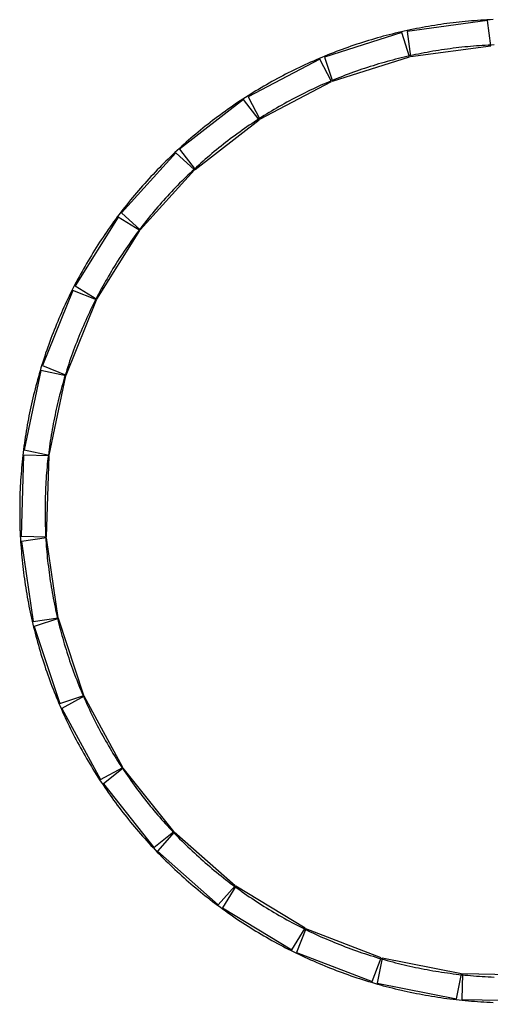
# Model space of a CAD drawing. Header units: metres. Extents: x -62 to 62, y -62 to 62.
# Drawn here: x -61.9 to -2.6, y -61.9 to 61.9 of the extents above; entities that cross this region are included whole.
import ezdxf

# ---------------------------------------------------------------- set-up
doc = ezdxf.new("R2010")
doc.units = ezdxf.units.M

msp = doc.modelspace()

# ---------------------------------------------------------------- linework, layer by layer
at = {"color": 3}
for p, q in [((-2.33, 61.87), (-2.72, 61.85)), ((-12.36, 60.66), (-12.75, 60.58)), ((-11.98, 60.74), (-12.36, 60.66)), ((-11.6, 60.81), (-11.98, 60.74)), ((-11.22, 60.89), (-11.6, 60.81)), ((-10.84, 60.96), (-11.22, 60.89)), ((-10.45, 61.02), (-10.84, 60.96)), ((-10.07, 61.09), (-10.45, 61.02)), ((-9.68, 61.15), (-10.07, 61.09)), ((-9.3, 61.21), (-9.68, 61.15)), ((-8.92, 61.27), (-9.3, 61.21)), ((-8.53, 61.32), (-8.92, 61.27)), ((-8.15, 61.37), (-8.53, 61.32)), ((-7.76, 61.42), (-8.15, 61.37)), ((-7.37, 61.47), (-7.76, 61.42)), ((-6.99, 61.52), (-7.37, 61.47)), ((-6.6, 61.56), (-6.99, 61.52)), ((-6.21, 61.6), (-6.6, 61.56)), ((-5.83, 61.64), (-6.21, 61.6)), ((-5.44, 61.67), (-5.83, 61.64)), ((-5.05, 61.7), (-5.44, 61.67)), ((-4.66, 61.73), (-5.05, 61.7)), ((-4.28, 61.76), (-4.66, 61.73)), ((-3.89, 61.79), (-4.28, 61.76)), ((-3.5, 61.81), (-3.89, 61.79)), ((-3.11, 61.83), (-3.5, 61.81)), ((-2.72, 61.85), (-3.11, 61.83)), ((-17.27, 59.45), (-17.65, 59.34)), ((-16.9, 59.56), (-17.27, 59.45)), ((-16.52, 59.66), (-16.9, 59.56)), ((-16.15, 59.77), (-16.52, 59.66)), ((-15.77, 59.87), (-16.15, 59.77)), ((-15.4, 59.97), (-15.77, 59.87)), ((-15.02, 60.06), (-15.4, 59.97)), ((-14.64, 60.15), (-15.02, 60.06)), ((-14.26, 60.25), (-14.64, 60.15)), ((-13.88, 60.33), (-14.26, 60.25)), ((-13.51, 60.42), (-13.88, 60.33)), ((-13.13, 60.5), (-13.51, 60.42)), ((-12.75, 60.58), (-13.13, 60.5)), ((-20.97, 58.25), (-21.34, 58.12)), ((-20.61, 58.38), (-20.97, 58.25)), ((-20.24, 58.51), (-20.61, 58.38)), ((-19.87, 58.64), (-20.24, 58.51)), ((-19.5, 58.76), (-19.87, 58.64)), ((-19.13, 58.88), (-19.5, 58.76)), ((-18.76, 59), (-19.13, 58.88)), ((-18.39, 59.12), (-18.76, 59)), ((-18.02, 59.23), (-18.39, 59.12)), ((-17.65, 59.34), (-18.02, 59.23)), ((-24.23, 56.97), (-24.59, 56.82)), ((-23.87, 57.12), (-24.23, 56.97)), ((-23.51, 57.27), (-23.87, 57.12)), ((-23.15, 57.42), (-23.51, 57.27)), ((-22.79, 57.56), (-23.15, 57.42)), ((-22.43, 57.71), (-22.79, 57.56)), ((-22.07, 57.85), (-22.43, 57.71)), ((-21.7, 57.98), (-22.07, 57.85)), ((-21.34, 58.12), (-21.7, 57.98)), ((-27.06, 55.68), (-27.41, 55.51)), ((-26.71, 55.85), (-27.06, 55.68)), ((-26.36, 56.02), (-26.71, 55.85)), ((-26.01, 56.18), (-26.36, 56.02)), ((-25.65, 56.35), (-26.01, 56.18)), ((-25.3, 56.51), (-25.65, 56.35)), ((-24.94, 56.66), (-25.3, 56.51)), ((-24.59, 56.82), (-24.94, 56.66)), ((-29.14, 54.62), (-29.48, 54.44)), ((-28.8, 54.81), (-29.14, 54.62)), ((-28.45, 54.99), (-28.8, 54.81)), ((-28.11, 55.16), (-28.45, 54.99)), ((-27.76, 55.34), (-28.11, 55.16)), ((-27.41, 55.51), (-27.76, 55.34)), ((-31.52, 53.29), (-31.85, 53.09)), ((-31.18, 53.49), (-31.52, 53.29)), ((-30.84, 53.68), (-31.18, 53.49)), ((-30.51, 53.87), (-30.84, 53.68)), ((-30.17, 54.06), (-30.51, 53.87)), ((-29.83, 54.25), (-30.17, 54.06)), ((-29.48, 54.44), (-29.83, 54.25)), ((-33.5, 52.06), (-33.83, 51.85)), ((-33.17, 52.27), (-33.5, 52.06)), ((-32.84, 52.48), (-33.17, 52.27)), ((-32.51, 52.69), (-32.84, 52.48)), ((-32.18, 52.89), (-32.51, 52.69)), ((-31.85, 53.09), (-32.18, 52.89)), ((-35.44, 50.76), (-35.76, 50.54)), ((-35.12, 50.99), (-35.44, 50.76)), ((-34.8, 51.21), (-35.12, 50.99)), ((-34.48, 51.42), (-34.8, 51.21)), ((-34.15, 51.64), (-34.48, 51.42)), ((-33.83, 51.85), (-34.15, 51.64)), ((-37.02, 49.63), (-37.33, 49.39)), ((-36.7, 49.86), (-37.02, 49.63)), ((-36.39, 50.09), (-36.7, 49.86)), ((-36.07, 50.31), (-36.39, 50.09)), ((-35.76, 50.54), (-36.07, 50.31)), ((-38.56, 48.44), (-38.86, 48.2)), ((-38.25, 48.68), (-38.56, 48.44)), ((-37.95, 48.92), (-38.25, 48.68)), ((-37.64, 49.16), (-37.95, 48.92)), ((-37.33, 49.39), (-37.64, 49.16)), ((-40.06, 47.2), (-40.36, 46.95)), ((-39.76, 47.45), (-40.06, 47.2)), ((-39.46, 47.7), (-39.76, 47.45)), ((-39.16, 47.95), (-39.46, 47.7)), ((-38.86, 48.2), (-39.16, 47.95)), ((-41.52, 45.92), (-41.81, 45.66)), ((-41.23, 46.18), (-41.52, 45.92)), ((-40.94, 46.44), (-41.23, 46.18)), ((-40.65, 46.7), (-40.94, 46.44)), ((-40.36, 46.95), (-40.65, 46.7)), ((-42.94, 44.59), (-43.22, 44.32)), ((-42.66, 44.86), (-42.94, 44.59)), ((-42.38, 45.13), (-42.66, 44.86)), ((-42.1, 45.4), (-42.38, 45.13)), ((-41.81, 45.66), (-42.1, 45.4)), ((-44.05, 43.5), (-44.32, 43.22)), ((-43.78, 43.78), (-44.05, 43.5)), ((-43.5, 44.05), (-43.78, 43.78)), ((-43.22, 44.32), (-43.5, 44.05)), ((-45.4, 42.1), (-45.66, 41.81)), ((-45.13, 42.38), (-45.4, 42.1)), ((-44.86, 42.66), (-45.13, 42.38)), ((-44.59, 42.94), (-44.86, 42.66)), ((-44.32, 43.22), (-44.59, 42.94)), ((-46.44, 40.94), (-46.7, 40.65)), ((-46.18, 41.23), (-46.44, 40.94)), ((-45.92, 41.52), (-46.18, 41.23)), ((-45.66, 41.81), (-45.92, 41.52)), ((-47.45, 39.76), (-47.7, 39.46)), ((-47.2, 40.06), (-47.45, 39.76)), ((-46.95, 40.36), (-47.2, 40.06)), ((-46.7, 40.65), (-46.95, 40.36)), ((-48.44, 38.56), (-48.68, 38.25)), ((-48.2, 38.86), (-48.44, 38.56)), ((-47.95, 39.16), (-48.2, 38.86)), ((-47.7, 39.46), (-47.95, 39.16)), ((-49.39, 37.33), (-49.63, 37.02)), ((-49.16, 37.64), (-49.39, 37.33)), ((-48.92, 37.95), (-49.16, 37.64)), ((-48.68, 38.25), (-48.92, 37.95)), ((-50.31, 36.07), (-50.54, 35.76)), ((-50.09, 36.39), (-50.31, 36.07)), ((-49.86, 36.7), (-50.09, 36.39)), ((-49.63, 37.02), (-49.86, 36.7)), ((-51.21, 34.8), (-51.42, 34.48)), ((-50.99, 35.12), (-51.21, 34.8)), ((-50.76, 35.44), (-50.99, 35.12)), ((-50.54, 35.76), (-50.76, 35.44)), ((-52.06, 33.5), (-52.27, 33.17)), ((-51.85, 33.83), (-52.06, 33.5)), ((-51.64, 34.15), (-51.85, 33.83)), ((-51.42, 34.48), (-51.64, 34.15)), ((-52.89, 32.18), (-53.09, 31.85)), ((-52.69, 32.51), (-52.89, 32.18)), ((-52.48, 32.84), (-52.69, 32.51)), ((-52.27, 33.17), (-52.48, 32.84)), ((-53.49, 31.18), (-53.68, 30.84)), ((-53.29, 31.52), (-53.49, 31.18)), ((-53.09, 31.85), (-53.29, 31.52)), ((-54.25, 29.83), (-54.44, 29.48)), ((-54.06, 30.17), (-54.25, 29.83)), ((-53.87, 30.51), (-54.06, 30.17)), ((-53.68, 30.84), (-53.87, 30.51)), ((-54.81, 28.8), (-54.99, 28.45)), ((-54.62, 29.14), (-54.81, 28.8)), ((-54.44, 29.48), (-54.62, 29.14)), ((-55.51, 27.41), (-55.68, 27.06)), ((-55.34, 27.76), (-55.51, 27.41)), ((-55.16, 28.11), (-55.34, 27.76)), ((-54.99, 28.45), (-55.16, 28.11)), ((-56.18, 26.01), (-56.35, 25.65)), ((-56.02, 26.36), (-56.18, 26.01)), ((-55.85, 26.71), (-56.02, 26.36)), ((-55.68, 27.06), (-55.85, 26.71)), ((-56.66, 24.94), (-56.82, 24.59)), ((-56.51, 25.3), (-56.66, 24.94)), ((-56.35, 25.65), (-56.51, 25.3)), ((-57.27, 23.51), (-57.42, 23.15)), ((-57.12, 23.87), (-57.27, 23.51)), ((-56.97, 24.23), (-57.12, 23.87)), ((-56.82, 24.59), (-56.97, 24.23)), ((-57.71, 22.43), (-57.85, 22.07)), ((-57.56, 22.79), (-57.71, 22.43)), ((-57.42, 23.15), (-57.56, 22.79)), ((-58.12, 21.34), (-58.25, 20.97)), ((-57.98, 21.7), (-58.12, 21.34)), ((-57.85, 22.07), (-57.98, 21.7)), ((-58.64, 19.87), (-58.76, 19.5)), ((-58.51, 20.24), (-58.64, 19.87)), ((-58.38, 20.61), (-58.51, 20.24)), ((-58.25, 20.97), (-58.38, 20.61)), ((-59, 18.76), (-59.12, 18.39)), ((-58.88, 19.13), (-59, 18.76)), ((-58.76, 19.5), (-58.88, 19.13)), ((-59.34, 17.65), (-59.45, 17.27)), ((-59.23, 18.02), (-59.34, 17.65)), ((-59.12, 18.39), (-59.23, 18.02)), ((-59.77, 16.15), (-59.87, 15.77)), ((-59.66, 16.52), (-59.77, 16.15)), ((-59.56, 16.9), (-59.66, 16.52)), ((-59.45, 17.27), (-59.56, 16.9)), ((-60.06, 15.02), (-60.15, 14.64)), ((-59.97, 15.4), (-60.06, 15.02)), ((-59.87, 15.77), (-59.97, 15.4)), ((-60.33, 13.88), (-60.42, 13.51)), ((-60.25, 14.26), (-60.33, 13.88)), ((-60.15, 14.64), (-60.25, 14.26)), ((-60.58, 12.75), (-60.66, 12.36)), ((-60.5, 13.13), (-60.58, 12.75)), ((-60.42, 13.51), (-60.5, 13.13)), ((-60.89, 11.22), (-60.96, 10.84)), ((-60.81, 11.6), (-60.89, 11.22)), ((-60.74, 11.98), (-60.81, 11.6)), ((-60.66, 12.36), (-60.74, 11.98)), ((-61.09, 10.07), (-61.15, 9.68)), ((-61.02, 10.45), (-61.09, 10.07)), ((-60.96, 10.84), (-61.02, 10.45)), ((-61.27, 8.92), (-61.32, 8.53)), ((-61.21, 9.3), (-61.27, 8.92)), ((-61.15, 9.68), (-61.21, 9.3)), ((-61.42, 7.76), (-61.47, 7.37)), ((-61.37, 8.15), (-61.42, 7.76)), ((-61.32, 8.53), (-61.37, 8.15)), ((-61.6, 6.21), (-61.64, 5.83)), ((-61.56, 6.6), (-61.6, 6.21)), ((-61.52, 6.99), (-61.56, 6.6)), ((-61.47, 7.37), (-61.52, 6.99)), ((-61.7, 5.05), (-61.73, 4.66)), ((-61.67, 5.44), (-61.7, 5.05)), ((-61.64, 5.83), (-61.67, 5.44)), ((-61.79, 3.89), (-61.81, 3.5)), ((-61.76, 4.28), (-61.79, 3.89)), ((-61.73, 4.66), (-61.76, 4.28)), ((-61.85, 2.72), (-61.87, 2.33)), ((-61.83, 3.11), (-61.85, 2.72)), ((-61.81, 3.5), (-61.83, 3.11)), ((-61.89, 1.56), (-61.9, 1.17)), ((-61.88, 1.94), (-61.89, 1.56)), ((-61.87, 2.33), (-61.88, 1.94)), ((-61.9, 1.17), (-61.91, 0.78)), ((-61.91, 0.78), (-61.91, 0.39)), ((-61.91, 0.39), (-61.91, 0)), ((-61.91, 0), (-61.91, -0.39)), ((-61.91, -0.39), (-61.91, -0.78)), ((-61.91, -0.78), (-61.9, -1.17)), ((-61.9, -1.17), (-61.89, -1.56)), ((-61.89, -1.56), (-61.88, -1.94)), ((-61.88, -1.94), (-61.87, -2.33)), ((-61.87, -2.33), (-61.85, -2.72)), ((-61.85, -2.72), (-61.83, -3.11)), ((-61.83, -3.11), (-61.81, -3.5)), ((-61.81, -3.5), (-61.79, -3.89)), ((-61.79, -3.89), (-61.76, -4.28)), ((-61.76, -4.28), (-61.73, -4.66)), ((-61.73, -4.66), (-61.7, -5.05)), ((-61.7, -5.05), (-61.67, -5.44)), ((-61.67, -5.44), (-61.64, -5.83)), ((-61.64, -5.83), (-61.6, -6.21)), ((-61.6, -6.21), (-61.56, -6.6)), ((-61.56, -6.6), (-61.52, -6.99)), ((-61.52, -6.99), (-61.47, -7.37)), ((-61.47, -7.37), (-61.42, -7.76)), ((-61.42, -7.76), (-61.37, -8.15)), ((-61.37, -8.15), (-61.32, -8.53)), ((-61.32, -8.53), (-61.27, -8.92)), ((-61.27, -8.92), (-61.21, -9.3)), ((-61.21, -9.3), (-61.15, -9.68)), ((-61.15, -9.68), (-61.09, -10.07)), ((-61.09, -10.07), (-61.02, -10.45)), ((-61.02, -10.45), (-60.96, -10.84)), ((-60.96, -10.84), (-60.89, -11.22)), ((-60.89, -11.22), (-60.81, -11.6)), ((-60.81, -11.6), (-60.74, -11.98)), ((-60.74, -11.98), (-60.66, -12.36)), ((-60.66, -12.36), (-60.58, -12.75)), ((-60.58, -12.75), (-60.5, -13.13)), ((-60.5, -13.13), (-60.42, -13.51)), ((-60.42, -13.51), (-60.33, -13.88)), ((-60.33, -13.88), (-60.25, -14.26)), ((-60.25, -14.26), (-60.15, -14.64)), ((-60.15, -14.64), (-60.06, -15.02)), ((-60.06, -15.02), (-59.97, -15.4)), ((-59.97, -15.4), (-59.87, -15.77)), ((-59.87, -15.77), (-59.77, -16.15)), ((-59.77, -16.15), (-59.66, -16.52)), ((-59.66, -16.52), (-59.56, -16.9)), ((-59.56, -16.9), (-59.45, -17.27)), ((-59.45, -17.27), (-59.34, -17.65)), ((-59.34, -17.65), (-59.23, -18.02)), ((-59.23, -18.02), (-59.12, -18.39)), ((-59.12, -18.39), (-59, -18.76)), ((-59, -18.76), (-58.88, -19.13)), ((-58.88, -19.13), (-58.76, -19.5)), ((-58.76, -19.5), (-58.64, -19.87)), ((-58.64, -19.87), (-58.51, -20.24)), ((-58.51, -20.24), (-58.38, -20.61)), ((-58.38, -20.61), (-58.25, -20.97)), ((-58.25, -20.97), (-58.12, -21.34)), ((-58.12, -21.34), (-57.98, -21.7)), ((-57.98, -21.7), (-57.85, -22.07)), ((-57.85, -22.07), (-57.71, -22.43)), ((-57.71, -22.43), (-57.56, -22.79)), ((-57.56, -22.79), (-57.42, -23.15)), ((-57.42, -23.15), (-57.27, -23.51)), ((-57.27, -23.51), (-57.12, -23.87)), ((-57.12, -23.87), (-56.97, -24.23)), ((-56.97, -24.23), (-56.82, -24.59)), ((-56.82, -24.59), (-56.66, -24.94)), ((-56.66, -24.94), (-56.51, -25.3)), ((-56.51, -25.3), (-56.35, -25.65)), ((-56.35, -25.65), (-56.18, -26.01)), ((-56.18, -26.01), (-56.02, -26.36)), ((-56.02, -26.36), (-55.85, -26.71)), ((-55.85, -26.71), (-55.68, -27.06)), ((-55.68, -27.06), (-55.51, -27.41)), ((-55.51, -27.41), (-55.34, -27.76)), ((-55.34, -27.76), (-55.16, -28.11)), ((-55.16, -28.11), (-54.99, -28.45)), ((-54.99, -28.45), (-54.81, -28.8)), ((-54.81, -28.8), (-54.62, -29.14)), ((-54.62, -29.14), (-54.44, -29.48)), ((-54.44, -29.48), (-54.25, -29.83)), ((-54.25, -29.83), (-54.06, -30.17)), ((-54.06, -30.17), (-53.87, -30.51)), ((-53.87, -30.51), (-53.68, -30.84)), ((-53.68, -30.84), (-53.49, -31.18)), ((-53.49, -31.18), (-53.29, -31.52)), ((-53.29, -31.52), (-53.09, -31.85)), ((-53.09, -31.85), (-52.89, -32.18)), ((-52.89, -32.18), (-52.69, -32.51)), ((-52.69, -32.51), (-52.48, -32.84)), ((-52.48, -32.84), (-52.27, -33.17)), ((-52.27, -33.17), (-52.06, -33.5)), ((-52.06, -33.5), (-51.85, -33.83)), ((-51.85, -33.83), (-51.64, -34.15)), ((-51.64, -34.15), (-51.42, -34.48)), ((-51.42, -34.48), (-51.21, -34.8)), ((-51.21, -34.8), (-50.99, -35.12)), ((-50.99, -35.12), (-50.76, -35.44)), ((-50.76, -35.44), (-50.54, -35.76)), ((-50.54, -35.76), (-50.31, -36.07)), ((-50.31, -36.07), (-50.09, -36.39)), ((-50.09, -36.39), (-49.86, -36.7)), ((-49.86, -36.7), (-49.63, -37.02)), ((-49.63, -37.02), (-49.39, -37.33)), ((-49.39, -37.33), (-49.16, -37.64)), ((-49.16, -37.64), (-48.92, -37.95)), ((-48.92, -37.95), (-48.68, -38.25)), ((-48.68, -38.25), (-48.44, -38.56)), ((-48.44, -38.56), (-48.2, -38.86)), ((-48.2, -38.86), (-47.95, -39.16)), ((-47.95, -39.16), (-47.7, -39.46)), ((-47.7, -39.46), (-47.45, -39.76)), ((-47.45, -39.76), (-47.2, -40.06)), ((-47.2, -40.06), (-46.95, -40.36)), ((-46.95, -40.36), (-46.7, -40.65)), ((-46.7, -40.65), (-46.44, -40.94)), ((-46.44, -40.94), (-46.18, -41.23)), ((-46.18, -41.23), (-45.92, -41.52)), ((-45.92, -41.52), (-45.66, -41.81)), ((-45.66, -41.81), (-45.4, -42.1)), ((-45.4, -42.1), (-45.13, -42.38)), ((-45.13, -42.38), (-44.86, -42.66)), ((-44.86, -42.66), (-44.59, -42.94)), ((-44.59, -42.94), (-44.32, -43.22)), ((-44.32, -43.22), (-44.05, -43.5)), ((-44.05, -43.5), (-43.78, -43.78)), ((-43.78, -43.78), (-43.5, -44.05)), ((-43.5, -44.05), (-43.22, -44.32)), ((-43.22, -44.32), (-42.94, -44.59)), ((-42.94, -44.59), (-42.66, -44.86)), ((-42.66, -44.86), (-42.38, -45.13)), ((-42.38, -45.13), (-42.1, -45.4)), ((-42.1, -45.4), (-41.81, -45.66)), ((-41.81, -45.66), (-41.52, -45.92)), ((-41.52, -45.92), (-41.23, -46.18)), ((-41.23, -46.18), (-40.94, -46.44)), ((-40.94, -46.44), (-40.65, -46.7)), ((-40.65, -46.7), (-40.36, -46.95)), ((-40.36, -46.95), (-40.06, -47.2)), ((-40.06, -47.2), (-39.76, -47.45)), ((-39.76, -47.45), (-39.46, -47.7)), ((-39.46, -47.7), (-39.16, -47.95)), ((-39.16, -47.95), (-38.86, -48.2)), ((-38.86, -48.2), (-38.56, -48.44)), ((-38.56, -48.44), (-38.25, -48.68)), ((-38.25, -48.68), (-37.95, -48.92)), ((-37.95, -48.92), (-37.64, -49.16)), ((-37.64, -49.16), (-37.33, -49.39)), ((-37.33, -49.39), (-37.02, -49.63)), ((-37.02, -49.63), (-36.7, -49.86)), ((-36.7, -49.86), (-36.39, -50.09)), ((-36.39, -50.09), (-36.07, -50.31)), ((-36.07, -50.31), (-35.76, -50.54)), ((-35.76, -50.54), (-35.44, -50.76)), ((-35.44, -50.76), (-35.12, -50.99)), ((-35.12, -50.99), (-34.8, -51.21)), ((-34.8, -51.21), (-34.48, -51.42)), ((-34.48, -51.42), (-34.15, -51.64)), ((-34.15, -51.64), (-33.83, -51.85)), ((-33.83, -51.85), (-33.5, -52.06)), ((-33.5, -52.06), (-33.17, -52.27)), ((-33.17, -52.27), (-32.84, -52.48)), ((-32.84, -52.48), (-32.51, -52.69)), ((-32.51, -52.69), (-32.18, -52.89)), ((-32.18, -52.89), (-31.85, -53.09)), ((-31.85, -53.09), (-31.52, -53.29)), ((-31.52, -53.29), (-31.18, -53.49)), ((-31.18, -53.49), (-30.84, -53.68)), ((-30.84, -53.68), (-30.51, -53.87)), ((-30.51, -53.87), (-30.17, -54.06)), ((-30.17, -54.06), (-29.83, -54.25)), ((-29.83, -54.25), (-29.48, -54.44)), ((-29.48, -54.44), (-29.14, -54.62)), ((-29.14, -54.62), (-28.8, -54.81)), ((-28.8, -54.81), (-28.45, -54.99)), ((-28.45, -54.99), (-28.11, -55.16)), ((-28.11, -55.16), (-27.76, -55.34)), ((-27.76, -55.34), (-27.41, -55.51)), ((-27.41, -55.51), (-27.06, -55.68)), ((-27.06, -55.68), (-26.71, -55.85)), ((-26.71, -55.85), (-26.36, -56.02)), ((-26.36, -56.02), (-26.01, -56.18)), ((-26.01, -56.18), (-25.65, -56.35)), ((-25.65, -56.35), (-25.3, -56.51)), ((-25.3, -56.51), (-24.94, -56.66)), ((-24.94, -56.66), (-24.59, -56.82)), ((-24.59, -56.82), (-24.23, -56.97)), ((-24.23, -56.97), (-23.87, -57.12)), ((-23.87, -57.12), (-23.51, -57.27)), ((-23.51, -57.27), (-23.15, -57.42)), ((-23.15, -57.42), (-22.79, -57.56)), ((-22.79, -57.56), (-22.43, -57.71)), ((-22.43, -57.71), (-22.07, -57.85)), ((-22.07, -57.85), (-21.7, -57.98)), ((-21.7, -57.98), (-21.34, -58.12)), ((-21.34, -58.12), (-20.97, -58.25)), ((-20.97, -58.25), (-20.61, -58.38)), ((-20.61, -58.38), (-20.24, -58.51)), ((-20.24, -58.51), (-19.87, -58.64)), ((-19.87, -58.64), (-19.5, -58.76)), ((-19.5, -58.76), (-19.13, -58.88)), ((-19.13, -58.88), (-18.76, -59)), ((-18.76, -59), (-18.39, -59.12)), ((-18.39, -59.12), (-18.02, -59.23)), ((-18.02, -59.23), (-17.65, -59.34)), ((-17.65, -59.34), (-17.27, -59.45)), ((-17.27, -59.45), (-16.9, -59.56)), ((-16.9, -59.56), (-16.52, -59.66)), ((-16.52, -59.66), (-16.15, -59.77)), ((-16.15, -59.77), (-15.77, -59.87)), ((-15.77, -59.87), (-15.4, -59.97)), ((-15.4, -59.97), (-15.02, -60.06)), ((-15.02, -60.06), (-14.64, -60.15)), ((-14.64, -60.15), (-14.26, -60.25)), ((-14.26, -60.25), (-13.88, -60.33)), ((-13.88, -60.33), (-13.51, -60.42)), ((-13.51, -60.42), (-13.13, -60.5)), ((-13.13, -60.5), (-12.75, -60.58)), ((-12.75, -60.58), (-12.36, -60.66)), ((-12.36, -60.66), (-11.98, -60.74)), ((-11.98, -60.74), (-11.6, -60.81)), ((-11.6, -60.81), (-11.22, -60.89)), ((-11.22, -60.89), (-10.84, -60.96)), ((-10.84, -60.96), (-10.45, -61.02)), ((-10.45, -61.02), (-10.07, -61.09)), ((-10.07, -61.09), (-9.68, -61.15)), ((-9.68, -61.15), (-9.3, -61.21)), ((-9.3, -61.21), (-8.92, -61.27)), ((-8.92, -61.27), (-8.53, -61.32)), ((-8.53, -61.32), (-8.15, -61.37)), ((-8.15, -61.37), (-7.76, -61.42)), ((-7.76, -61.42), (-7.37, -61.47)), ((-7.37, -61.47), (-6.99, -61.52)), ((-6.99, -61.52), (-6.6, -61.56)), ((-6.6, -61.56), (-6.21, -61.6)), ((-6.21, -61.6), (-5.83, -61.64)), ((-5.83, -61.64), (-5.44, -61.67)), ((-5.44, -61.67), (-5.05, -61.7)), ((-5.05, -61.7), (-4.66, -61.73)), ((-4.66, -61.73), (-4.28, -61.76)), ((-4.28, -61.76), (-3.89, -61.79)), ((-3.89, -61.79), (-3.5, -61.81)), ((-3.5, -61.81), (-3.11, -61.83)), ((-3.11, -61.83), (-2.72, -61.85)), ((-2.72, -61.85), (-2.33, -61.87))]:
    msp.add_line(p, q, dxfattribs=at)
at = {"color": 5}
for p, q in [((-8.09, 58.16), (-8.46, 58.11)), ((-7.73, 58.21), (-8.09, 58.16)), ((-7.36, 58.26), (-7.73, 58.21)), ((-6.99, 58.3), (-7.36, 58.26)), ((-6.63, 58.35), (-6.99, 58.3)), ((-6.26, 58.39), (-6.63, 58.35)), ((-5.89, 58.43), (-6.26, 58.39)), ((-5.53, 58.46), (-5.89, 58.43)), ((-5.16, 58.5), (-5.53, 58.46)), ((-4.79, 58.53), (-5.16, 58.5)), ((-4.42, 58.56), (-4.79, 58.53)), ((-4.06, 58.58), (-4.42, 58.56)), ((-3.69, 58.61), (-4.06, 58.58)), ((-3.32, 58.63), (-3.69, 58.61)), ((-2.95, 58.65), (-3.32, 58.63)), ((-2.58, 58.67), (-2.95, 58.65)), ((-2.21, 58.68), (-2.58, 58.67)), ((-14.25, 56.97), (-14.6, 56.88)), ((-13.89, 57.06), (-14.25, 56.97)), ((-13.53, 57.14), (-13.89, 57.06)), ((-13.17, 57.23), (-13.53, 57.14)), ((-12.81, 57.31), (-13.17, 57.23)), ((-12.45, 57.39), (-12.81, 57.31)), ((-12.09, 57.46), (-12.45, 57.39)), ((-11.73, 57.54), (-12.09, 57.46)), ((-11.37, 57.61), (-11.73, 57.54)), ((-11, 57.68), (-11.37, 57.61)), ((-10.64, 57.75), (-11, 57.68)), ((-10.28, 57.82), (-10.64, 57.75)), ((-9.91, 57.88), (-10.28, 57.82)), ((-9.55, 57.94), (-9.91, 57.88)), ((-9.19, 58), (-9.55, 57.94)), ((-8.82, 58.06), (-9.19, 58)), ((-8.46, 58.11), (-8.82, 58.06)), ((-18.5, 55.73), (-18.85, 55.62)), ((-18.15, 55.85), (-18.5, 55.73)), ((-17.79, 55.96), (-18.15, 55.85)), ((-17.44, 56.07), (-17.79, 55.96)), ((-17.09, 56.18), (-17.44, 56.07)), ((-16.74, 56.29), (-17.09, 56.18)), ((-16.38, 56.39), (-16.74, 56.29)), ((-16.03, 56.49), (-16.38, 56.39)), ((-15.67, 56.59), (-16.03, 56.49)), ((-15.32, 56.69), (-15.67, 56.59)), ((-14.96, 56.78), (-15.32, 56.69)), ((-14.6, 56.88), (-14.96, 56.78)), ((-21.96, 54.46), (-22.3, 54.32)), ((-21.62, 54.6), (-21.96, 54.46)), ((-21.27, 54.73), (-21.62, 54.6)), ((-20.93, 54.87), (-21.27, 54.73)), ((-20.58, 55), (-20.93, 54.87)), ((-20.24, 55.12), (-20.58, 55)), ((-19.89, 55.25), (-20.24, 55.12)), ((-19.54, 55.37), (-19.89, 55.25)), ((-19.2, 55.5), (-19.54, 55.37)), ((-18.85, 55.62), (-19.2, 55.5)), ((-24.67, 53.29), (-25, 53.13)), ((-24.33, 53.44), (-24.67, 53.29)), ((-24, 53.6), (-24.33, 53.44)), ((-23.66, 53.75), (-24, 53.6)), ((-23.32, 53.89), (-23.66, 53.75)), ((-22.98, 54.04), (-23.32, 53.89)), ((-22.64, 54.18), (-22.98, 54.04)), ((-22.3, 54.32), (-22.64, 54.18)), ((-27.31, 51.98), (-27.64, 51.81)), ((-26.99, 52.15), (-27.31, 51.98)), ((-26.66, 52.32), (-26.99, 52.15)), ((-26.33, 52.49), (-26.66, 52.32)), ((-26, 52.65), (-26.33, 52.49)), ((-25.67, 52.82), (-26, 52.65)), ((-25.34, 52.98), (-25.67, 52.82)), ((-25, 53.13), (-25.34, 52.98)), ((-29.57, 50.73), (-29.89, 50.54)), ((-29.25, 50.92), (-29.57, 50.73)), ((-28.93, 51.1), (-29.25, 50.92)), ((-28.61, 51.28), (-28.93, 51.1)), ((-28.29, 51.46), (-28.61, 51.28)), ((-27.97, 51.64), (-28.29, 51.46)), ((-27.64, 51.81), (-27.97, 51.64)), ((-31.46, 49.58), (-31.78, 49.38)), ((-31.15, 49.78), (-31.46, 49.58)), ((-30.84, 49.97), (-31.15, 49.78)), ((-30.52, 50.17), (-30.84, 49.97)), ((-30.21, 50.36), (-30.52, 50.17)), ((-29.89, 50.54), (-30.21, 50.36)), ((-33.31, 48.36), (-33.61, 48.15)), ((-33.01, 48.57), (-33.31, 48.36)), ((-32.7, 48.77), (-33.01, 48.57)), ((-32.39, 48.98), (-32.7, 48.77)), ((-32.09, 49.18), (-32.39, 48.98)), ((-31.78, 49.38), (-32.09, 49.18)), ((-35.11, 47.07), (-35.41, 46.85)), ((-34.81, 47.29), (-35.11, 47.07)), ((-34.52, 47.51), (-34.81, 47.29)), ((-34.22, 47.72), (-34.52, 47.51)), ((-33.92, 47.94), (-34.22, 47.72)), ((-33.61, 48.15), (-33.92, 47.94)), ((-36.57, 45.94), (-36.86, 45.71)), ((-36.28, 46.17), (-36.57, 45.94)), ((-35.99, 46.4), (-36.28, 46.17)), ((-35.7, 46.62), (-35.99, 46.4)), ((-35.41, 46.85), (-35.7, 46.62)), ((-38, 44.77), (-38.28, 44.53)), ((-37.71, 45.01), (-38, 44.77)), ((-37.43, 45.25), (-37.71, 45.01)), ((-37.15, 45.48), (-37.43, 45.25)), ((-36.86, 45.71), (-37.15, 45.48)), ((-39.66, 43.31), (-39.93, 43.06)), ((-39.38, 43.56), (-39.66, 43.31)), ((-39.11, 43.8), (-39.38, 43.56)), ((-38.83, 44.05), (-39.11, 43.8)), ((-38.56, 44.29), (-38.83, 44.05)), ((-38.28, 44.53), (-38.56, 44.29)), ((-40.73, 42.3), (-41, 42.04)), ((-40.47, 42.55), (-40.73, 42.3)), ((-40.2, 42.81), (-40.47, 42.55)), ((-39.93, 43.06), (-40.2, 42.81)), ((-42.04, 41), (-42.3, 40.73)), ((-41.78, 41.26), (-42.04, 41)), ((-41.52, 41.52), (-41.78, 41.26)), ((-41.26, 41.78), (-41.52, 41.52)), ((-41, 42.04), (-41.26, 41.78)), ((-43.31, 39.66), (-43.56, 39.38)), ((-43.06, 39.93), (-43.31, 39.66)), ((-42.81, 40.2), (-43.06, 39.93)), ((-42.55, 40.47), (-42.81, 40.2)), ((-42.3, 40.73), (-42.55, 40.47)), ((-44.29, 38.56), (-44.53, 38.28)), ((-44.05, 38.83), (-44.29, 38.56)), ((-43.8, 39.11), (-44.05, 38.83)), ((-43.56, 39.38), (-43.8, 39.11)), ((-45.48, 37.15), (-45.71, 36.86)), ((-45.25, 37.43), (-45.48, 37.15)), ((-45.01, 37.71), (-45.25, 37.43)), ((-44.77, 38), (-45.01, 37.71)), ((-44.53, 38.28), (-44.77, 38)), ((-46.4, 35.99), (-46.62, 35.7)), ((-46.17, 36.28), (-46.4, 35.99)), ((-45.94, 36.57), (-46.17, 36.28)), ((-45.71, 36.86), (-45.94, 36.57)), ((-47.29, 34.81), (-47.51, 34.52)), ((-47.07, 35.11), (-47.29, 34.81)), ((-46.85, 35.41), (-47.07, 35.11)), ((-46.62, 35.7), (-46.85, 35.41)), ((-48.15, 33.61), (-48.36, 33.31)), ((-47.94, 33.92), (-48.15, 33.61)), ((-47.72, 34.22), (-47.94, 33.92)), ((-47.51, 34.52), (-47.72, 34.22)), ((-48.98, 32.39), (-49.18, 32.09)), ((-48.77, 32.7), (-48.98, 32.39)), ((-48.57, 33.01), (-48.77, 32.7)), ((-48.36, 33.31), (-48.57, 33.01)), ((-49.78, 31.15), (-49.97, 30.84)), ((-49.58, 31.46), (-49.78, 31.15)), ((-49.38, 31.78), (-49.58, 31.46)), ((-49.18, 32.09), (-49.38, 31.78)), ((-50.54, 29.89), (-50.73, 29.57)), ((-50.36, 30.21), (-50.54, 29.89)), ((-50.17, 30.52), (-50.36, 30.21)), ((-49.97, 30.84), (-50.17, 30.52)), ((-51.28, 28.61), (-51.46, 28.29)), ((-51.1, 28.93), (-51.28, 28.61)), ((-50.92, 29.25), (-51.1, 28.93)), ((-50.73, 29.57), (-50.92, 29.25)), ((-51.98, 27.31), (-52.15, 26.99)), ((-51.81, 27.64), (-51.98, 27.31)), ((-51.64, 27.97), (-51.81, 27.64)), ((-51.46, 28.29), (-51.64, 27.97)), ((-52.65, 26), (-52.82, 25.67)), ((-52.49, 26.33), (-52.65, 26)), ((-52.32, 26.66), (-52.49, 26.33)), ((-52.15, 26.99), (-52.32, 26.66)), ((-53.13, 25), (-53.29, 24.67)), ((-52.98, 25.34), (-53.13, 25)), ((-52.82, 25.67), (-52.98, 25.34)), ((-53.75, 23.66), (-53.89, 23.32)), ((-53.6, 24), (-53.75, 23.66)), ((-53.44, 24.33), (-53.6, 24)), ((-53.29, 24.67), (-53.44, 24.33)), ((-54.32, 22.3), (-54.46, 21.96)), ((-54.18, 22.64), (-54.32, 22.3)), ((-54.04, 22.98), (-54.18, 22.64)), ((-53.89, 23.32), (-54.04, 22.98)), ((-54.73, 21.27), (-54.87, 20.93)), ((-54.6, 21.62), (-54.73, 21.27)), ((-54.46, 21.96), (-54.6, 21.62)), ((-55.25, 19.89), (-55.37, 19.54)), ((-55.12, 20.24), (-55.25, 19.89)), ((-55, 20.58), (-55.12, 20.24)), ((-54.87, 20.93), (-55, 20.58)), ((-55.62, 18.85), (-55.73, 18.5)), ((-55.5, 19.2), (-55.62, 18.85)), ((-55.37, 19.54), (-55.5, 19.2)), ((-56.07, 17.44), (-56.18, 17.09)), ((-55.96, 17.79), (-56.07, 17.44)), ((-55.85, 18.15), (-55.96, 17.79)), ((-55.73, 18.5), (-55.85, 18.15)), ((-56.39, 16.38), (-56.49, 16.03)), ((-56.29, 16.74), (-56.39, 16.38)), ((-56.18, 17.09), (-56.29, 16.74)), ((-56.78, 14.96), (-56.88, 14.6)), ((-56.69, 15.32), (-56.78, 14.96)), ((-56.59, 15.67), (-56.69, 15.32)), ((-56.49, 16.03), (-56.59, 15.67)), ((-57.06, 13.89), (-57.14, 13.53)), ((-56.97, 14.25), (-57.06, 13.89)), ((-56.88, 14.6), (-56.97, 14.25)), ((-57.39, 12.45), (-57.46, 12.09)), ((-57.31, 12.81), (-57.39, 12.45)), ((-57.23, 13.17), (-57.31, 12.81)), ((-57.14, 13.53), (-57.23, 13.17)), ((-57.61, 11.37), (-57.68, 11)), ((-57.54, 11.73), (-57.61, 11.37)), ((-57.46, 12.09), (-57.54, 11.73)), ((-57.88, 9.91), (-57.94, 9.55)), ((-57.82, 10.28), (-57.88, 9.91)), ((-57.75, 10.64), (-57.82, 10.28)), ((-57.68, 11), (-57.75, 10.64)), ((-58.06, 8.82), (-58.11, 8.46)), ((-58, 9.19), (-58.06, 8.82)), ((-57.94, 9.55), (-58, 9.19)), ((-58.21, 7.73), (-58.26, 7.36)), ((-58.16, 8.09), (-58.21, 7.73)), ((-58.11, 8.46), (-58.16, 8.09)), ((-58.39, 6.26), (-58.43, 5.89)), ((-58.35, 6.63), (-58.39, 6.26)), ((-58.3, 6.99), (-58.35, 6.63)), ((-58.26, 7.36), (-58.3, 6.99)), ((-58.5, 5.16), (-58.53, 4.79)), ((-58.46, 5.53), (-58.5, 5.16)), ((-58.43, 5.89), (-58.46, 5.53)), ((-58.58, 4.06), (-58.61, 3.69)), ((-58.56, 4.42), (-58.58, 4.06)), ((-58.53, 4.79), (-58.56, 4.42)), ((-58.67, 2.58), (-58.68, 2.21)), ((-58.65, 2.95), (-58.67, 2.58)), ((-58.63, 3.32), (-58.65, 2.95)), ((-58.61, 3.69), (-58.63, 3.32)), ((-58.7, 1.48), (-58.71, 1.11)), ((-58.69, 1.84), (-58.7, 1.48)), ((-58.68, 2.21), (-58.69, 1.84)), ((-58.71, 1.11), (-58.72, 0.74)), ((-58.72, 0.74), (-58.72, 0.37)), ((-58.72, 0.37), (-58.72, 0)), ((-58.72, 0), (-58.72, -0.37)), ((-58.72, -0.37), (-58.72, -0.74)), ((-58.72, -0.74), (-58.71, -1.11)), ((-58.71, -1.11), (-58.7, -1.48)), ((-58.7, -1.48), (-58.69, -1.84)), ((-58.69, -1.84), (-58.68, -2.21)), ((-58.68, -2.21), (-58.67, -2.58)), ((-58.67, -2.58), (-58.65, -2.95)), ((-58.65, -2.95), (-58.63, -3.32)), ((-58.63, -3.32), (-58.61, -3.69)), ((-58.61, -3.69), (-58.58, -4.06)), ((-58.58, -4.06), (-58.56, -4.42)), ((-58.56, -4.42), (-58.53, -4.79)), ((-58.53, -4.79), (-58.5, -5.16)), ((-58.5, -5.16), (-58.46, -5.53)), ((-58.46, -5.53), (-58.43, -5.89)), ((-58.43, -5.89), (-58.39, -6.26)), ((-58.39, -6.26), (-58.35, -6.63)), ((-58.35, -6.63), (-58.3, -6.99)), ((-58.3, -6.99), (-58.26, -7.36)), ((-58.26, -7.36), (-58.21, -7.73)), ((-58.21, -7.73), (-58.16, -8.09)), ((-58.16, -8.09), (-58.11, -8.46)), ((-58.11, -8.46), (-58.06, -8.82)), ((-58.06, -8.82), (-58, -9.19)), ((-58, -9.19), (-57.94, -9.55)), ((-57.94, -9.55), (-57.88, -9.91)), ((-57.88, -9.91), (-57.82, -10.28)), ((-57.82, -10.28), (-57.75, -10.64)), ((-57.75, -10.64), (-57.68, -11)), ((-57.68, -11), (-57.61, -11.37)), ((-57.61, -11.37), (-57.54, -11.73)), ((-57.54, -11.73), (-57.46, -12.09)), ((-57.46, -12.09), (-57.39, -12.45)), ((-57.39, -12.45), (-57.31, -12.81)), ((-57.31, -12.81), (-57.23, -13.17)), ((-57.23, -13.17), (-57.14, -13.53)), ((-57.14, -13.53), (-57.06, -13.89)), ((-57.06, -13.89), (-56.97, -14.25)), ((-56.97, -14.25), (-56.88, -14.6)), ((-56.88, -14.6), (-56.78, -14.96)), ((-56.78, -14.96), (-56.69, -15.32)), ((-56.69, -15.32), (-56.59, -15.67)), ((-56.59, -15.67), (-56.49, -16.03)), ((-56.49, -16.03), (-56.39, -16.38)), ((-56.39, -16.38), (-56.29, -16.74)), ((-56.29, -16.74), (-56.18, -17.09)), ((-56.18, -17.09), (-56.07, -17.44)), ((-56.07, -17.44), (-55.96, -17.79)), ((-55.96, -17.79), (-55.85, -18.15)), ((-55.85, -18.15), (-55.73, -18.5)), ((-55.73, -18.5), (-55.62, -18.85)), ((-55.62, -18.85), (-55.5, -19.2)), ((-55.5, -19.2), (-55.37, -19.54)), ((-55.37, -19.54), (-55.25, -19.89)), ((-55.25, -19.89), (-55.12, -20.24)), ((-55.12, -20.24), (-55, -20.58)), ((-55, -20.58), (-54.87, -20.93)), ((-54.87, -20.93), (-54.73, -21.27)), ((-54.73, -21.27), (-54.6, -21.62)), ((-54.6, -21.62), (-54.46, -21.96)), ((-54.46, -21.96), (-54.32, -22.3)), ((-54.32, -22.3), (-54.18, -22.64)), ((-54.18, -22.64), (-54.04, -22.98)), ((-54.04, -22.98), (-53.89, -23.32)), ((-53.89, -23.32), (-53.75, -23.66)), ((-53.75, -23.66), (-53.6, -24)), ((-53.6, -24), (-53.44, -24.33)), ((-53.44, -24.33), (-53.29, -24.67)), ((-53.29, -24.67), (-53.13, -25)), ((-53.13, -25), (-52.98, -25.34)), ((-52.98, -25.34), (-52.82, -25.67)), ((-52.82, -25.67), (-52.65, -26)), ((-52.65, -26), (-52.49, -26.33)), ((-52.49, -26.33), (-52.32, -26.66)), ((-52.32, -26.66), (-52.15, -26.99)), ((-52.15, -26.99), (-51.98, -27.31)), ((-51.98, -27.31), (-51.81, -27.64)), ((-51.81, -27.64), (-51.64, -27.97)), ((-51.64, -27.97), (-51.46, -28.29)), ((-51.46, -28.29), (-51.28, -28.61)), ((-51.28, -28.61), (-51.1, -28.93)), ((-51.1, -28.93), (-50.92, -29.25)), ((-50.92, -29.25), (-50.73, -29.57)), ((-50.73, -29.57), (-50.54, -29.89)), ((-50.54, -29.89), (-50.36, -30.21)), ((-50.36, -30.21), (-50.17, -30.52)), ((-50.17, -30.52), (-49.97, -30.84)), ((-49.97, -30.84), (-49.78, -31.15)), ((-49.78, -31.15), (-49.58, -31.46)), ((-49.58, -31.46), (-49.38, -31.78)), ((-49.38, -31.78), (-49.18, -32.09)), ((-49.18, -32.09), (-48.98, -32.39)), ((-48.98, -32.39), (-48.77, -32.7)), ((-48.77, -32.7), (-48.57, -33.01)), ((-48.57, -33.01), (-48.36, -33.31)), ((-48.36, -33.31), (-48.15, -33.61)), ((-48.15, -33.61), (-47.94, -33.92)), ((-47.94, -33.92), (-47.72, -34.22)), ((-47.72, -34.22), (-47.51, -34.52)), ((-47.51, -34.52), (-47.29, -34.81)), ((-47.29, -34.81), (-47.07, -35.11)), ((-47.07, -35.11), (-46.85, -35.41)), ((-46.85, -35.41), (-46.62, -35.7)), ((-46.62, -35.7), (-46.4, -35.99)), ((-46.4, -35.99), (-46.17, -36.28)), ((-46.17, -36.28), (-45.94, -36.57)), ((-45.94, -36.57), (-45.71, -36.86)), ((-45.71, -36.86), (-45.48, -37.15)), ((-45.48, -37.15), (-45.25, -37.43)), ((-45.25, -37.43), (-45.01, -37.71)), ((-45.01, -37.71), (-44.77, -38)), ((-44.77, -38), (-44.53, -38.28)), ((-44.53, -38.28), (-44.29, -38.56)), ((-44.29, -38.56), (-44.05, -38.83)), ((-44.05, -38.83), (-43.8, -39.11)), ((-43.8, -39.11), (-43.56, -39.38)), ((-43.56, -39.38), (-43.31, -39.66)), ((-43.31, -39.66), (-43.06, -39.93)), ((-43.06, -39.93), (-42.81, -40.2)), ((-42.81, -40.2), (-42.55, -40.47)), ((-42.55, -40.47), (-42.3, -40.73)), ((-42.3, -40.73), (-42.04, -41)), ((-42.04, -41), (-41.78, -41.26)), ((-41.78, -41.26), (-41.52, -41.52)), ((-41.52, -41.52), (-41.26, -41.78)), ((-41.26, -41.78), (-41, -42.04)), ((-41, -42.04), (-40.73, -42.3)), ((-40.73, -42.3), (-40.47, -42.55)), ((-40.47, -42.55), (-40.2, -42.81)), ((-40.2, -42.81), (-39.93, -43.06)), ((-39.93, -43.06), (-39.66, -43.31)), ((-39.66, -43.31), (-39.38, -43.56)), ((-39.38, -43.56), (-39.11, -43.8)), ((-39.11, -43.8), (-38.83, -44.05)), ((-38.83, -44.05), (-38.56, -44.29)), ((-38.56, -44.29), (-38.28, -44.53)), ((-38.28, -44.53), (-38, -44.77)), ((-38, -44.77), (-37.71, -45.01)), ((-37.71, -45.01), (-37.43, -45.25)), ((-37.43, -45.25), (-37.15, -45.48)), ((-37.15, -45.48), (-36.86, -45.71)), ((-36.86, -45.71), (-36.57, -45.94)), ((-36.57, -45.94), (-36.28, -46.17)), ((-36.28, -46.17), (-35.99, -46.4)), ((-35.99, -46.4), (-35.7, -46.62)), ((-35.7, -46.62), (-35.41, -46.85)), ((-35.41, -46.85), (-35.11, -47.07)), ((-35.11, -47.07), (-34.81, -47.29)), ((-34.81, -47.29), (-34.52, -47.51)), ((-34.52, -47.51), (-34.22, -47.72)), ((-34.22, -47.72), (-33.92, -47.94)), ((-33.92, -47.94), (-33.61, -48.15)), ((-33.61, -48.15), (-33.31, -48.36)), ((-33.31, -48.36), (-33.01, -48.57)), ((-33.01, -48.57), (-32.7, -48.77)), ((-32.7, -48.77), (-32.39, -48.98)), ((-32.39, -48.98), (-32.09, -49.18)), ((-32.09, -49.18), (-31.78, -49.38)), ((-31.78, -49.38), (-31.46, -49.58)), ((-31.46, -49.58), (-31.15, -49.78)), ((-31.15, -49.78), (-30.84, -49.97)), ((-30.84, -49.97), (-30.52, -50.17)), ((-30.52, -50.17), (-30.21, -50.36)), ((-30.21, -50.36), (-29.89, -50.54)), ((-29.89, -50.54), (-29.57, -50.73)), ((-29.57, -50.73), (-29.25, -50.92)), ((-29.25, -50.92), (-28.93, -51.1)), ((-28.93, -51.1), (-28.61, -51.28)), ((-28.61, -51.28), (-28.29, -51.46)), ((-28.29, -51.46), (-27.97, -51.64)), ((-27.97, -51.64), (-27.64, -51.81)), ((-27.64, -51.81), (-27.31, -51.98)), ((-27.31, -51.98), (-26.99, -52.15)), ((-26.99, -52.15), (-26.66, -52.32)), ((-26.66, -52.32), (-26.33, -52.49)), ((-26.33, -52.49), (-26, -52.65)), ((-26, -52.65), (-25.67, -52.82)), ((-25.67, -52.82), (-25.34, -52.98)), ((-25.34, -52.98), (-25, -53.13)), ((-25, -53.13), (-24.67, -53.29)), ((-24.67, -53.29), (-24.33, -53.44)), ((-24.33, -53.44), (-24, -53.6)), ((-24, -53.6), (-23.66, -53.75)), ((-23.66, -53.75), (-23.32, -53.89)), ((-23.32, -53.89), (-22.98, -54.04)), ((-22.98, -54.04), (-22.64, -54.18)), ((-22.64, -54.18), (-22.3, -54.32)), ((-22.3, -54.32), (-21.96, -54.46)), ((-21.96, -54.46), (-21.62, -54.6)), ((-21.62, -54.6), (-21.27, -54.73)), ((-21.27, -54.73), (-20.93, -54.87)), ((-20.93, -54.87), (-20.58, -55)), ((-20.58, -55), (-20.24, -55.12)), ((-20.24, -55.12), (-19.89, -55.25)), ((-19.89, -55.25), (-19.54, -55.37)), ((-19.54, -55.37), (-19.2, -55.5)), ((-19.2, -55.5), (-18.85, -55.62)), ((-18.85, -55.62), (-18.5, -55.73)), ((-18.5, -55.73), (-18.15, -55.85)), ((-18.15, -55.85), (-17.79, -55.96)), ((-17.79, -55.96), (-17.44, -56.07)), ((-17.44, -56.07), (-17.09, -56.18)), ((-17.09, -56.18), (-16.74, -56.29)), ((-16.74, -56.29), (-16.38, -56.39)), ((-16.38, -56.39), (-16.03, -56.49)), ((-16.03, -56.49), (-15.67, -56.59)), ((-15.67, -56.59), (-15.32, -56.69)), ((-15.32, -56.69), (-14.96, -56.78)), ((-14.96, -56.78), (-14.6, -56.88)), ((-14.6, -56.88), (-14.25, -56.97)), ((-14.25, -56.97), (-13.89, -57.06)), ((-13.89, -57.06), (-13.53, -57.14)), ((-13.53, -57.14), (-13.17, -57.23)), ((-13.17, -57.23), (-12.81, -57.31)), ((-12.81, -57.31), (-12.45, -57.39)), ((-12.45, -57.39), (-12.09, -57.46)), ((-12.09, -57.46), (-11.73, -57.54)), ((-11.73, -57.54), (-11.37, -57.61)), ((-11.37, -57.61), (-11, -57.68)), ((-11, -57.68), (-10.64, -57.75)), ((-10.64, -57.75), (-10.28, -57.82)), ((-10.28, -57.82), (-9.91, -57.88)), ((-9.91, -57.88), (-9.55, -57.94)), ((-9.55, -57.94), (-9.19, -58)), ((-9.19, -58), (-8.82, -58.06)), ((-8.82, -58.06), (-8.46, -58.11)), ((-8.46, -58.11), (-8.09, -58.16)), ((-8.09, -58.16), (-7.73, -58.21)), ((-7.73, -58.21), (-7.36, -58.26)), ((-7.36, -58.26), (-6.99, -58.3)), ((-6.99, -58.3), (-6.63, -58.35)), ((-6.63, -58.35), (-6.26, -58.39)), ((-6.26, -58.39), (-5.89, -58.43)), ((-5.89, -58.43), (-5.53, -58.46)), ((-5.53, -58.46), (-5.16, -58.5)), ((-5.16, -58.5), (-4.79, -58.53)), ((-4.79, -58.53), (-4.42, -58.56)), ((-4.42, -58.56), (-4.06, -58.58)), ((-4.06, -58.58), (-3.69, -58.61)), ((-3.69, -58.61), (-3.32, -58.63)), ((-3.32, -58.63), (-2.95, -58.65)), ((-2.95, -58.65), (-2.58, -58.67)), ((-2.58, -58.67), (-2.21, -58.68))]:
    msp.add_line(p, q, dxfattribs=at)
for points in [[(-12.74, 57.22), (-2.63, 58.56), (-3.05, 61.74), (-13.16, 60.39), (-12.74, 57.22)], [(-22.56, 54.11), (-12.84, 57.2), (-13.81, 60.25), (-23.53, 57.16), (-22.56, 54.11)], [(-31.68, 49.33), (-22.65, 54.07), (-24.14, 56.9), (-33.17, 52.16), (-31.68, 49.33)], [(-39.82, 43.02), (-31.76, 49.27), (-33.73, 51.8), (-41.78, 45.55), (-39.82, 43.02)], [(-46.74, 35.39), (-39.9, 42.95), (-42.27, 45.1), (-49.11, 37.53), (-46.74, 35.39)], [(-52.21, 26.66), (-46.8, 35.31), (-49.51, 37), (-54.92, 28.36), (-52.21, 26.66)], [(-56.07, 17.11), (-52.26, 26.57), (-55.22, 27.77), (-59.04, 18.31), (-56.07, 17.11)], [(-58.2, 7.03), (-56.1, 17.01), (-59.23, 17.67), (-61.33, 7.69), (-58.2, 7.03)], [(-58.53, -3.26), (-58.21, 6.93), (-61.41, 7.03), (-61.73, -3.16), (-58.53, -3.26)], [(-57.06, -13.46), (-58.53, -3.36), (-61.69, -3.82), (-60.22, -13.92), (-57.06, -13.46)], [(-53.82, -23.24), (-57.03, -13.55), (-60.07, -14.56), (-56.86, -24.24), (-53.82, -23.24)], [(-48.92, -32.3), (-53.78, -23.33), (-56.59, -24.85), (-51.74, -33.82), (-48.92, -32.3)], [(-42.52, -40.36), (-48.87, -32.38), (-51.37, -34.37), (-45.02, -42.35), (-42.52, -40.36)], [(-34.8, -47.18), (-42.45, -40.43), (-44.56, -42.83), (-36.91, -49.58), (-34.8, -47.18)], [(-26, -52.54), (-34.71, -47.24), (-36.38, -49.97), (-27.66, -55.27), (-26, -52.54)], [(-16.4, -56.28), (-25.91, -52.59), (-27.07, -55.57), (-17.56, -59.26), (-16.4, -56.28)], [(-6.3, -58.28), (-16.31, -56.31), (-16.93, -59.45), (-6.92, -61.42), (-6.3, -58.28)], [(4, -58.49), (-6.2, -58.29), (-6.26, -61.49), (3.94, -61.69), (4, -58.49)]]:
    msp.add_lwpolyline(points)

doc.saveas('drawing.dxf')
